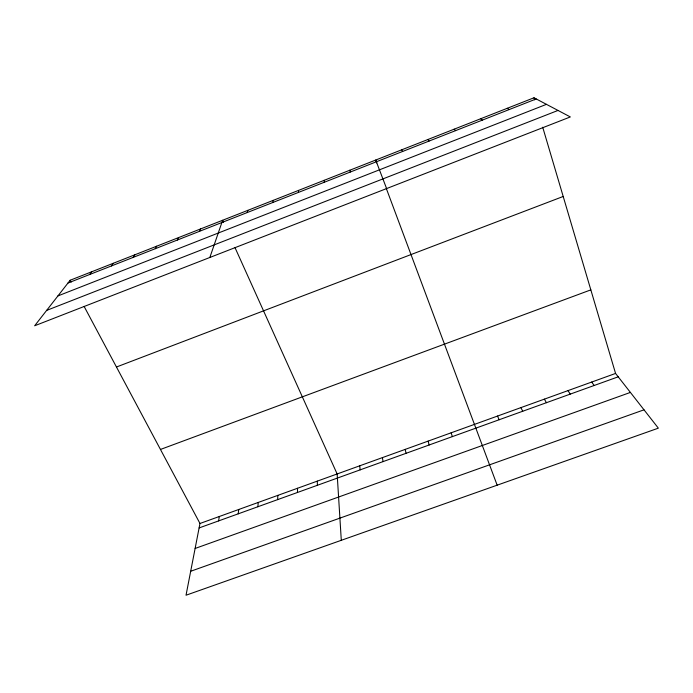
<?xml version="1.0" encoding="UTF-8"?>
<svg xmlns="http://www.w3.org/2000/svg" width="693" height="693" viewBox="0 0 693 693"><rect width="100%" height="100%" fill="white"/><g stroke="black" fill="none" stroke-linecap="round" stroke-linejoin="round"><path stroke-width="1.04" d="M297.462 492.472L297.531 488.262M298.475 192.403L298.544 190.402M277.624 499.627L277.85 495.365M257.865 506.748L258.255 502.434M238.193 513.842L238.747 509.485M272.799 202.503L273.111 200.407M218.607 520.902L219.317 516.493M84.113 306.41L199.974 523.484L186.027 595.226L658.35 428.161L615.566 373.44L542.714 127.235M247.262 212.543L247.808 210.36M209.849 257.475L222.652 220.253L223.527 222.202M199.567 231.297L200.546 228.95M177.365 240.021L178.551 237.604M155.275 248.709L156.661 246.214M133.29 257.354L134.875 254.781M111.417 265.956L113.193 263.314M89.64 274.515L91.623 271.795M70.149 280.249L34.65 325.779L570.339 116.944L534 97.774L70.149 280.249L71.145 282.112M67.975 283.03L536.209 98.943M57.917 295.928L546.456 104.34M46.63 310.403L558.012 110.438M116.459 367.004L563.201 196.474M160.464 449.454L590.834 289.873M199.974 523.484L615.566 373.44M199.108 527.936L618.208 376.819M195.123 548.458L630.405 392.42M190.688 571.266L644.005 409.823M507.241 108.299L509.182 109.563M480.639 118.763L482.319 120.123M454.184 129.175L455.604 130.631M427.884 139.518L429.045 141.069M591.718 382.042L594.152 385.49M568 390.609L570.226 394.118M544.395 399.133L546.413 402.702M401.723 149.809L402.642 151.455M520.911 407.614L522.721 411.244M234.918 247.427L337.144 473.96L341.294 540.306M497.539 416.051L499.151 419.741M386.599 188.574L375.71 160.04L376.801 162.968M497.15 485.178L386.287 188.409M451.143 432.796L452.364 436.616M534 97.774L534.606 99.818M428.118 441.112L429.14 444.993M349.844 170.218L350.26 172.046M405.206 449.385L406.037 453.326M382.406 457.614L383.047 461.616M359.719 465.809L360.161 469.863M324.125 180.336L324.298 182.25M317.29 481.124L317.385 485.291"/></g></svg>
